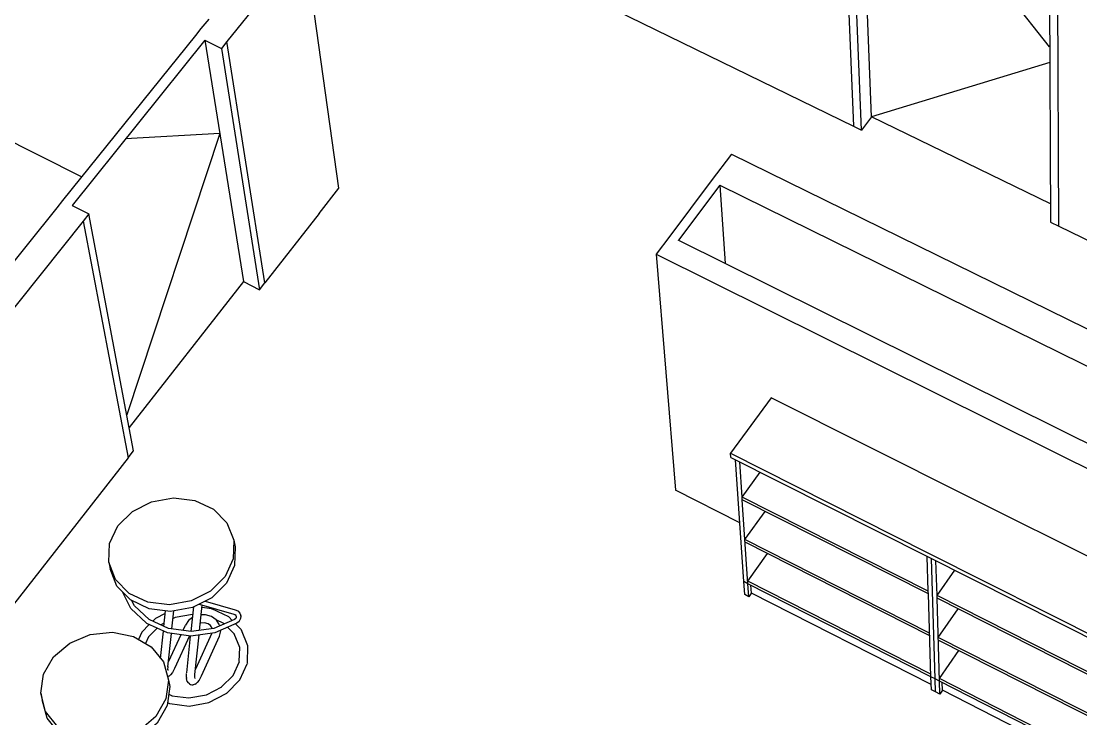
# Model space of a CAD drawing. Header units: millimetres. Extents: x 13967 to 26400, y -11617 to -3396.
# Drawn here: x 18620 to 20023, y -8078 to -7155 of the extents above; entities that cross this region are included whole.
import ezdxf

# ---------------------------------------------------------------- set-up
doc = ezdxf.new("R2010")
doc.units = ezdxf.units.MM
doc.header["$MEASUREMENT"] = 0
for name, color, linetype in [('NewA-Ee_25_10-M_WallsInternal', 7, 'Continuous'), ('NewA-Ee_40_20-M_GeneralFFAndEInternalFixed', 7, 'Continuous'), ('NewA-Ee_40_20-M_GeneralFFAndEInternalMovable', 7, 'Continuous')]:
    doc.layers.add(name, color=color, linetype=linetype)

# ---------------------------------------------------------------- blocks, each defined once
blk = doc.blocks.new('Section Elem_8_1', base_point=(20019, -7720.3))
at = {"layer": 'NewA-Ee_25_10-M_WallsInternal', "linetype": 'Continuous'}
for p, q in [((18906.3, -6896.3), (19722.1, -7294)), ((19993.8, -7426.4), (21119.4, -7975.2))]:
    blk.add_line(p, q, dxfattribs=at)
blk = doc.blocks.new('Section Elem_41_1', base_point=(20019, -7720.3))
at = {"layer": 'NewA-Ee_25_10-M_WallsInternal', "linetype": 'Continuous'}
for p, q in [((18933.9, -7070.9), (18877.7, -7140.7)), ((18968.2, -7087.8), (18892.6, -7182.1)), ((18868.4, -7152.3), (18858.2, -7165)), ((18667.4, -7402.1), (18520, -7585.1)), ((18702.1, -7419.7), (18530.6, -7633.5)), ((19014.7, -7409.4), (18942.8, -7501.4)), ((18495.7, -7615.4), (18565.3, -7923.5)), ((18495.7, -7615.4), (18530.6, -7633.5)), ((18598.8, -7941.1), (18530.6, -7633.5)), ((18761.6, -7733), (18598.8, -7941.1)), ((18565.3, -7923.5), (18598.8, -7941.1))]:
    blk.add_line(p, q, dxfattribs=at)
blk = doc.blocks.new('Section Elem_55_1', base_point=(20019, -7720.3))
at = {"layer": 'NewA-Ee_25_10-M_WallsInternal', "linetype": 'Continuous'}
for p, q in [((19560.5, -7330.9), (19533.8, -7366.5)), ((19560.5, -7330.9), (22237.3, -8645.8)), ((19545.2, -7372.1), (22201.6, -8681))]:
    blk.add_line(p, q, dxfattribs=at)
blk = doc.blocks.new('Section Elem_56_1', base_point=(20019, -7720.3))
at = {"layer": 'NewA-Ee_25_10-M_WallsInternal', "linetype": 'Continuous'}
blk.add_line((18700.1, -7361.3), (18523.9, -7272.1), dxfattribs=at)
blk = doc.blocks.new('Section Elem_57_1', base_point=(20019, -7720.3))
at = {"layer": 'NewA-Ee_25_10-M_WallsInternal', "linetype": 'Continuous'}
for p, q in [((19479, -7439.5), (19461, -7463.4)), ((19490.4, -7445.1), (22155.7, -8766.9)), ((19461, -7463.4), (19486.3, -7775.6)), ((19461, -7463.4), (22154.1, -8801.8)), ((19571.4, -7818.8), (19486.3, -7775.6))]:
    blk.add_line(p, q, dxfattribs=at)
blk = doc.blocks.new('Section Elem_59_1', base_point=(20019, -7720.3))
at = {"layer": 'NewA-Ee_25_10-M_WallsInternal', "linetype": 'Continuous'}
for p, q in [((19533.8, -7366.5), (19479, -7439.5)), ((19545.2, -7372.1), (19490.4, -7445.1)), ((19545.2, -7372.1), (19552.2, -7475.8)), ((19479, -7439.5), (19479, -7439.6)), ((19490.4, -7445.3), (19490.4, -7445.1))]:
    blk.add_line(p, q, dxfattribs=at)
blk = doc.blocks.new('Section Elem_65_1', base_point=(20019, -7720.3))
at = {"layer": 'NewA-Ee_25_10-M_WallsInternal', "linetype": 'Continuous'}
for p, q in [((19729.8, -6941.4), (19729.8, -6941.5)), ((19733.2, -6956.8), (19719.6, -6974.8)), ((19745.8, -7281.6), (19733.2, -6956.8)), ((19733.2, -6956.8), (19994.7, -7081.5)), ((19740.9, -6946.7), (19740.9, -6946.8)), ((19708.4, -6969.5), (19722.1, -7294)), ((19708.4, -6969.5), (19719.6, -6974.8)), ((19732.7, -7299.2), (19719.6, -6974.8)), ((19844.7, -6996.2), (19844.7, -6996.1)), ((19981.7, -7188.9), (19837, -7006.3)), ((19994.7, -7081.5), (19981.2, -7099.8)), ((19994.7, -7081.6), (19994.7, -7081.5)), ((20002.2, -7071.3), (20002.2, -7071.2)), ((20013.6, -7076.7), (20013.6, -7076.6)), ((19981.2, -7099.8), (19982.9, -7421.2)), ((19981.2, -7099.8), (19992.6, -7105.2)), ((19993.8, -7426.4), (19992.6, -7105.2)), ((19981.8, -7209.8), (19745.8, -7281.6)), ((19722.1, -7294), (19732.7, -7299.2)), ((19745.8, -7281.5), (19732.7, -7299.2)), ((19982.8, -7397), (19745.8, -7281.6)), ((19982.9, -7421.2), (19993.8, -7426.4)), ((19993.8, -7426.4), (19993.8, -7426.4))]:
    blk.add_line(p, q, dxfattribs=at)
at = {"layer": 'NewA-Ee_25_10-M_WallsInternal', "linetype": 'Continuous', "flags": 128}
blk.add_lwpolyline([(19729.8, -6941.4), (19740.9, -6946.7), (20002.2, -7071.2), (20013.6, -7076.6)], dxfattribs=at)
blk = doc.blocks.new('Section Elem_77_1', base_point=(20019, -7720.3))
at = {"layer": 'NewA-Ee_25_10-M_WallsInternal', "linetype": 'Continuous'}
for p, q in [((18858.2, -7165), (18858.2, -7165.1)), ((18863.1, -7180.4), (18687.5, -7398.9)), ((18850.8, -7174.3), (18850.8, -7174.2)), ((18863.1, -7180.4), (18914.6, -7499.8)), ((18863.1, -7180.4), (18885.2, -7191.3)), ((18892.6, -7182.1), (18885.2, -7191.3)), ((18942.8, -7501.4), (18892.6, -7182.1)), ((18885.2, -7191.3), (18935.7, -7510.5)), ((18745.7, -7304.7), (18745.7, -7304.7)), ((18883, -7303.7), (18758.2, -7311)), ((18883, -7303.7), (18759.9, -7675.9)), ((18675, -7392.5), (18675.1, -7392.6)), ((18667.4, -7402.1), (18667.4, -7402.2)), ((18687.5, -7398.9), (18687.5, -7399)), ((18687.5, -7398.9), (18709.7, -7410.1)), ((18709.7, -7410.1), (18702.1, -7419.7)), ((18702.1, -7419.7), (18761.6, -7733)), ((18768.9, -7723.7), (18709.7, -7410.1)), ((18914.6, -7499.8), (18763.1, -7693)), ((18914.6, -7499.8), (18914.5, -7499.7)), ((18914.6, -7499.8), (18935.7, -7510.5)), ((18935.7, -7510.5), (18942.8, -7501.4)), ((18942.7, -7501.4), (18942.8, -7501.4)), ((18761.6, -7733), (18768.9, -7723.7)), ((18761.5, -7733), (18761.6, -7733))]:
    blk.add_line(p, q, dxfattribs=at)
at = {"layer": 'NewA-Ee_25_10-M_WallsInternal', "linetype": 'Continuous', "flags": 128}
blk.add_lwpolyline([(18858.2, -7165), (18850.8, -7174.2), (18675, -7392.5), (18667.4, -7402.1)], dxfattribs=at)
blk = doc.blocks.new('Section Elem_110_1', base_point=(20019, -7720.3))
at = {"layer": 'NewA-Ee_25_10-M_WallsInternal', "linetype": 'Continuous'}
for p, q in [((19040.9, -7376), (18995.7, -7053.5)), ((19014.7, -7409.4), (19040.9, -7376))]:
    blk.add_line(p, q, dxfattribs=at)
blk = doc.blocks.new('Section Elem_124_1', base_point=(20019, -7720.3))
at = {"layer": 'NewA-Ee_40_20-M_GeneralFFAndEInternalFixed', "linetype": 'Continuous'}
for p, q in [((19612.9, -7653.7), (19559.3, -7726.9)), ((19872.6, -7783.7), (19612.9, -7653.7)), ((19559.3, -7726.9), (19819.7, -7858.1)), ((19559.7, -7732.3), (19559.3, -7726.9)), ((19559.7, -7732.3), (19819.9, -7863.5)), ((19576.8, -7896.7), (19565.7, -7735.4)), ((19574.6, -7784.9), (19571.4, -7738.2)), ((19574.6, -7784.9), (19598.6, -7752)), ((19821.1, -7909.5), (19574.6, -7784.9)), ((19574.8, -7788.5), (19574.6, -7784.9)), ((19872.6, -7783.8), (19872.6, -7783.7)), ((19821.2, -7913.1), (19574.8, -7788.5)), ((19582.3, -7899.5), (19574.8, -7788.5)), ((19578.4, -7841), (19605.3, -7803.9)), ((19822.8, -7964.9), (19578.4, -7841)), ((19822.9, -7968.4), (19578.6, -7844.5)), ((19582.1, -7896), (19608.4, -7859.6)), ((19821.1, -7909.5), (19819.7, -7863.4)), ((19819.9, -7863.5), (19820, -7863.4)), ((19576.8, -7896.7), (19576.8, -7896.6)), ((19582.3, -7899.5), (19576.8, -7896.7)), ((19578, -7913.9), (19576.8, -7896.7)), ((19824.5, -8019.4), (19582.1, -7896)), ((19582.4, -7899.4), (19582.3, -7899.5)), ((19824.6, -8022.8), (19582.3, -7899.5)), ((19583.5, -7916.7), (19582.3, -7899.5)), ((19586.9, -7911.9), (19586.2, -7901.5)), ((19821.2, -7913.1), (19821.1, -7909.5)), ((19583.5, -7916.7), (19578, -7913.9)), ((19587, -7911.8), (19583.5, -7916.7)), ((19824.9, -8033.1), (19586.9, -7911.9)), ((19824.6, -8022.8), (19821.2, -7913.1)), ((19822.9, -7964.8), (19822.8, -7964.9)), ((19823, -7968.3), (19822.9, -7968.4)), ((19824.5, -8019.3), (19824.5, -8019.4)), ((19824.6, -8022.8), (19824.6, -8022.7)), ((19830.2, -8025.6), (19824.6, -8022.8)), ((19825.1, -8039.8), (19824.6, -8022.8)), ((19830.3, -8025.6), (19830.2, -8025.6)), ((19830.7, -8042.6), (19825.1, -8039.8)), ((19830.8, -8042.5), (19830.7, -8042.6))]:
    blk.add_line(p, q, dxfattribs=at)
blk = doc.blocks.new('Section Elem_125_1', base_point=(20019, -7720.3))
at = {"layer": 'NewA-Ee_40_20-M_GeneralFFAndEInternalFixed', "linetype": 'Continuous'}
for p, q in [((20136.5, -7915.8), (19872.6, -7783.7)), ((19819.7, -7858.1), (20084.5, -7991.5)), ((19819.9, -7863.5), (20084.4, -7996.8)), ((19830.2, -8025.6), (19825.5, -7866.3)), ((19832.6, -7915.3), (19831.2, -7869.2)), ((19832.6, -7915.3), (19856.3, -7881.8)), ((20083.2, -8042), (19832.6, -7915.3)), ((19832.7, -7918.8), (19832.6, -7915.3)), ((20083.1, -8045.5), (19832.7, -7918.8)), ((19835.8, -8028.5), (19832.7, -7918.8)), ((20084.4, -7996.8), (20136.4, -7921.2)), ((20084.5, -7991.5), (20136.5, -7915.8)), ((20133.3, -8089.7), (20136.4, -7921.2)), ((20136.4, -7921.2), (20136.5, -7915.8)), ((19834.2, -7970.7), (19860.7, -7933)), ((20082.6, -8096.7), (19834.2, -7970.7)), ((20082.6, -8100.1), (19834.3, -7974.1)), ((19835.7, -8025.1), (19861.7, -7988.1)), ((20084.4, -7996.8), (20084.5, -7991.5)), ((20087.8, -8156.7), (20089.6, -7989.3)), ((20083.2, -8042), (20083.6, -7996.4)), ((19830.7, -8042.6), (19830.2, -8025.6)), ((19835.8, -8028.5), (19830.2, -8025.6)), ((20082.1, -8150.4), (19835.7, -8025.1)), ((19835.9, -8028.4), (19835.8, -8028.5)), ((20082, -8153.8), (19835.8, -8028.5)), ((19836.3, -8045.5), (19835.8, -8028.5)), ((19839.7, -8040.6), (19839.4, -8030.3)), ((19836.3, -8045.5), (19830.7, -8042.6)), ((19839.8, -8040.6), (19836.3, -8045.5)), ((20081.9, -8164), (19839.7, -8040.6)), ((20082, -8153.8), (20083.1, -8045.5)), ((20083.1, -8045.5), (20083.2, -8042)), ((20083.2, -8045.4), (20083.1, -8045.5)), ((20083.2, -8041.9), (20083.2, -8042)), ((20133.3, -8089.7), (20087.8, -8156.7)), ((20133, -8106.6), (20133.3, -8089.7)), ((20133.3, -8089.7), (20133.3, -8089.7)), ((20082.7, -8096.6), (20082.6, -8096.7)), ((20082.6, -8100), (20082.6, -8100.1)), ((20133, -8106.6), (20087.6, -8173.5)), ((20081.9, -8170.5), (20082, -8153.8)), ((20082, -8153.8), (20082.1, -8153.7)), ((20087.8, -8156.7), (20082, -8153.8)), ((20082.1, -8150.3), (20082.1, -8150.4)), ((20087.6, -8173.5), (20087.8, -8156.7)), ((20087.6, -8173.5), (20081.9, -8170.5))]:
    blk.add_line(p, q, dxfattribs=at)
blk = doc.blocks.new('Section Elem_148_1', base_point=(20019, -7720.3))
at = {"layer": 'NewA-Ee_40_20-M_GeneralFFAndEInternalMovable', "linetype": 'Continuous'}
for p, q in [((18767.4, -7803.9), (18792.9, -7791)), ((18792.9, -7791), (18821.6, -7786)), ((18821.6, -7786), (18850, -7789.4)), ((18850, -7789.4), (18874.6, -7800.9)), ((18748, -7823.1), (18767.4, -7803.9)), ((18874.6, -7800.9), (18892.6, -7819.2)), ((18737.1, -7846.4), (18748, -7823.1)), ((18892.6, -7819.2), (18901.8, -7841.9)), ((18736.1, -7870.9), (18737.1, -7846.4)), ((18901.8, -7841.9), (18901, -7866.5)), ((18901.8, -7841.9), (18903.3, -7850.8)), ((18903.3, -7850.8), (18902.5, -7875.3)), ((18901, -7866.5), (18890.3, -7889.9)), ((18745, -7893.8), (18736.1, -7870.9)), ((18736.1, -7870.9), (18737.8, -7879.8)), ((18746.8, -7902.7), (18737.8, -7879.8)), ((18902.5, -7875.3), (18891.9, -7898.7)), ((18763, -7912.3), (18745, -7893.8)), ((18890.3, -7889.9), (18871, -7909.3)), ((18764.7, -7921.1), (18746.8, -7902.7)), ((18765.2, -7932.4), (18754.3, -7910.3)), ((18871, -7909.3), (18845.3, -7922.4)), ((18891.9, -7898.7), (18872.5, -7918.1)), ((18787.8, -7923.9), (18763, -7912.3)), ((18789.5, -7932.8), (18764.7, -7921.1)), ((18770.2, -7929), (18766.7, -7922)), ((18816.4, -7927.5), (18787.8, -7923.9)), ((18845.3, -7922.4), (18816.4, -7927.5)), ((18872.5, -7918.1), (18846.9, -7931.2)), ((18863.6, -7922.7), (18903.5, -7934.1)), ((18786, -7951.9), (18765.2, -7932.4)), ((18789.5, -7947), (18770.2, -7929)), ((18818, -7936.3), (18789.5, -7932.8)), ((18810.9, -7939.1), (18797.8, -7945.8)), ((18809.1, -7956), (18811.3, -7935.5)), ((18846.9, -7931.2), (18818, -7936.3)), ((18819.8, -7959.4), (18822.3, -7935.5)), ((18845.2, -7962.8), (18848.6, -7930.3)), ((18855.8, -7926.7), (18901.8, -7939.8)), ((18856.3, -7961.3), (18859.9, -7927.8)), ((18872, -7932.7), (18859.6, -7931.2)), ((18872, -7932.7), (18872.5, -7932.8)), ((18895, -7943.4), (18872.5, -7932.8)), ((18903.6, -7934), (18906.9, -7935.6)), ((18907.2, -7935.9), (18906.9, -7935.6)), ((18907.2, -7935.9), (18909.7, -7938.6)), ((18909.7, -7938.6), (18910.9, -7941.8)), ((18789.8, -7953.7), (18779.8, -7963.7)), ((18786.4, -7952.2), (18786, -7951.9)), ((18813.7, -7964.6), (18786.4, -7952.2)), ((18815.4, -7958.8), (18789.4, -7947)), ((18789.4, -7947), (18789.5, -7947.1)), ((18797.4, -7946), (18794.3, -7949.2)), ((18797.8, -7945.8), (18797.4, -7946)), ((18809.6, -7951.7), (18805, -7954.1)), ((18824.1, -7944.4), (18821.2, -7945.8)), ((18847, -7940.3), (18824.1, -7944.4)), ((18841.8, -7948.2), (18837.5, -7954.4)), ((18847.1, -7944.3), (18841.8, -7948.2)), ((18847.6, -7940.4), (18847, -7940.3)), ((18858, -7951.6), (18857.3, -7951.8)), ((18862.9, -7951.5), (18858, -7951.6)), ((18864.3, -7940.7), (18858.5, -7940.8)), ((18867.6, -7952.8), (18862.9, -7951.5)), ((18872, -7942.9), (18864.3, -7940.7)), ((18870.7, -7955), (18867.6, -7952.8)), ((18878.1, -7947.2), (18872, -7942.9)), ((18902.7, -7946.7), (18875.1, -7958.7)), ((18905.8, -7951.9), (18876.7, -7964.5)), ((18878.1, -7947.2), (18878.8, -7947.7)), ((18888.5, -7952.2), (18878.4, -7947.4)), ((18882.8, -7953.9), (18878.8, -7947.7)), ((18889, -7952.7), (18888.5, -7952.2)), ((18899.6, -7948.1), (18895, -7943.4)), ((18901.9, -7939.8), (18903.5, -7940.6)), ((18904.2, -7945.4), (18902.7, -7946.7)), ((18903.3, -7940.4), (18904.5, -7941.6)), ((18903.3, -7940.4), (18903.4, -7940.4)), ((18904.2, -7945.4), (18904.1, -7945.5)), ((18911.4, -7960.1), (18904.1, -7952.6)), ((18904.8, -7944.3), (18904.2, -7945.4)), ((18904.5, -7941.6), (18904.9, -7942.9)), ((18904.9, -7942.6), (18904.8, -7944.3)), ((18904.9, -7942.6), (18905, -7942.7)), ((18908.7, -7949.4), (18905.8, -7951.9)), ((18908.7, -7949.4), (18908.9, -7949)), ((18910.6, -7945.8), (18908.9, -7949)), ((18910.9, -7942.4), (18910.6, -7945.8)), ((18910.9, -7942.4), (18910.9, -7941.8)), ((18779.8, -7963.7), (18775.4, -7973.2)), ((18800.2, -7958.4), (18788.9, -7969.8)), ((18804.7, -7998.4), (18808.5, -7962.2)), ((18844.9, -7968.9), (18813.7, -7964.6)), ((18814.5, -8009.5), (18819.1, -7965.4)), ((18831.5, -7967.1), (18815.2, -8002.7)), ((18845, -7962.9), (18815.4, -7958.8)), ((18837.2, -7954.7), (18834.1, -7961.4)), ((18876.7, -7964.5), (18844.9, -7968.9)), ((18875.1, -7958.7), (18845, -7962.9)), ((18850, -8019.7), (18855.7, -7967.4)), ((18872.4, -7965.1), (18850.8, -8012.5)), ((18872.8, -7958.2), (18870.6, -7954.8)), ((18873, -7959), (18872.7, -7957.3)), ((18882.6, -7969), (18884.3, -7961.9)), ((18882.8, -7953.9), (18883, -7954.9)), ((18883.1, -7955.2), (18883, -7954.9)), ((18884.3, -7961.9), (18884.1, -7961.3)), ((18902.5, -7966.4), (18893.5, -7957.2)), ((18909.5, -7983.8), (18902.3, -7965.8)), ((18911.4, -7960.1), (18911.8, -7960.9)), ((18920.3, -7981.9), (18911.8, -7960.9)), ((18788.9, -7969.8), (18784.8, -7978.7)), ((18842.8, -7968.6), (18823.1, -8011.8)), ((18839.3, -8017.7), (18844.5, -7968.8)), ((18882.4, -7969.4), (18858.5, -8021.9)), ((18919.6, -8004.5), (18920.3, -7981.9)), ((18908.9, -8002.5), (18909.5, -7983.8)), ((18814.5, -8013.4), (18814.6, -8009)), ((18900.6, -8020.8), (18909, -8002.3)), ((18909.7, -8026.9), (18919.4, -8005.4)), ((18919.6, -8004.5), (18919.4, -8005.4)), ((18815, -8022.1), (18813.9, -8022.6)), ((18814.8, -8014.6), (18814.5, -8013.2)), ((18815, -8014.1), (18814.6, -8013.8)), ((18815, -8022.1), (18816.5, -8021.4)), ((18816.5, -8021.4), (18817.7, -8020.1)), ((18820.3, -8016.9), (18817.7, -8020.1)), ((18823.1, -8011.8), (18820.3, -8016.9)), ((18839, -8023.6), (18839.2, -8018.2)), ((18839, -8023.6), (18839.2, -8025)), ((18850, -8023.6), (18850.1, -8019.2)), ((18850.3, -8024.8), (18850, -8023.4)), ((18850, -8023.6), (18850, -8023.5)), ((18850.4, -8024.3), (18850.1, -8024)), ((18858.5, -8021.9), (18855.8, -8027)), ((18885.4, -8036.2), (18900.6, -8020.8)), ((18840.1, -8028.9), (18839.2, -8025)), ((18840.1, -8028.9), (18841, -8030.4)), ((18842.8, -8031.9), (18841, -8030.4)), ((18842.8, -8031.9), (18844.3, -8033)), ((18844.3, -8033), (18846.1, -8033.5)), ((18846.1, -8033.5), (18847.9, -8033.4)), ((18850.5, -8032.3), (18847.9, -8033.4)), ((18850.4, -8024.3), (18850.4, -8024.2)), ((18850.5, -8032.3), (18852, -8031.5)), ((18852, -8031.5), (18853.2, -8030.3)), ((18855.8, -8027), (18853.2, -8030.3)), ((18865.4, -8046.5), (18885.8, -8036)), ((18885.8, -8036), (18885.8, -8036)), ((18892.1, -8044.7), (18909.7, -8026.9)), ((18815.5, -8045.7), (18820, -8047.8)), ((18819.5, -8047.8), (18842.3, -8050.6)), ((18819.6, -8047.8), (18819.5, -8047.8)), ((18842.3, -8050.6), (18865.4, -8046.5)), ((18868.7, -8056.8), (18891.7, -8045)), ((18892.1, -8044.7), (18891.7, -8045)), ((18813.9, -8056.9), (18816.6, -8058.1)), ((18816.6, -8058.1), (18817.1, -8058.2)), ((18817.1, -8058.2), (18842.7, -8061.4)), ((18842.7, -8061.4), (18868.7, -8056.8))]:
    blk.add_line(p, q, dxfattribs=at)
blk = doc.blocks.new('Section Elem_149_1', base_point=(20019, -7720.3))
at = {"layer": 'NewA-Ee_40_20-M_GeneralFFAndEInternalMovable', "linetype": 'Continuous'}
for p, q in [((18684.6, -7978.1), (18711.6, -7966.8)), ((18711.6, -7966.8), (18740.9, -7963.8)), ((18740.9, -7963.8), (18768.9, -7969.4)), ((18663.1, -7996.3), (18684.6, -7978.1)), ((18768.9, -7969.4), (18792.3, -7983)), ((18792.3, -7983), (18808.4, -8003)), ((18649.7, -8019.4), (18663.1, -7996.3)), ((18808.4, -8003), (18815.2, -8027)), ((18646, -8044.5), (18649.7, -8019.4)), ((18815.2, -8027), (18811.7, -8052.1)), ((18816.8, -8035.7), (18813.4, -8060.8)), ((18815.2, -8027), (18816.8, -8035.7)), ((18652.5, -8068.6), (18646, -8044.5)), ((18646, -8044.5), (18647.9, -8053.2)), ((18654.4, -8077.3), (18647.9, -8053.2)), ((18811.7, -8052.1), (18798.5, -8075.3)), ((18813.4, -8060.8), (18800.1, -8084)), ((18668.5, -8088.8), (18652.5, -8068.6)), ((18670.4, -8097.5), (18654.4, -8077.3)), ((18798.5, -8075.3), (18777, -8093.8)), ((18692.1, -8102.6), (18668.5, -8088.8)), ((18777, -8093.8), (18749.8, -8105.3)), ((18800.1, -8084), (18778.7, -8102.5)), ((18693.9, -8111.3), (18670.4, -8097.5)), ((18677, -8105.8), (18674.9, -8100.1)), ((18695.8, -8127.3), (18677, -8105.8)), ((18699.8, -8122.8), (18685.4, -8106.3)), ((18720.3, -8108.3), (18692.1, -8102.6)), ((18749.8, -8105.3), (18720.3, -8108.3)), ((18778.7, -8102.5), (18751.6, -8113.9)), ((18768.6, -8106.7), (18813.1, -8123.5)), ((18776.7, -8103.3), (18815.3, -8117.9)), ((18722.1, -8117), (18693.9, -8111.3)), ((18716.3, -8118.4), (18706.7, -8126.7)), ((18716.7, -8118.2), (18716.3, -8118.4)), ((18720.4, -8116.6), (18716.7, -8118.2)), ((18721.3, -8135), (18724, -8116.8)), ((18751.6, -8113.9), (18722.1, -8117)), ((18732, -8138.3), (18735.4, -8115.6)), ((18743.6, -8118.5), (18734.4, -8122.4)), ((18760.6, -8116.7), (18743.6, -8118.5)), ((18756.7, -8142.8), (18761.6, -8109.7)), ((18768, -8142), (18773, -8108.4)), ((18775.6, -8117.5), (18771.5, -8118.6)), ((18774.8, -8117.7), (18771.7, -8117.1)), ((18783.9, -8117.9), (18775.6, -8117.5)), ((18791.3, -8120.7), (18783.9, -8117.9)), ((18791.3, -8120.7), (18791.9, -8121.2)), ((18797.7, -8126.2), (18791.9, -8121.2)), ((18815.3, -8117.9), (18815.4, -8117.9)), ((18815.3, -8117.9), (18818.5, -8119.8)), ((18818.8, -8120), (18818.5, -8119.8)), ((18818.8, -8120), (18821, -8122.9)), ((18696.8, -8135.1), (18684.7, -8156.3)), ((18696.1, -8127.6), (18695.8, -8127.3)), ((18722.2, -8142.4), (18696.1, -8127.6)), ((18701.8, -8130.8), (18696.8, -8135.1)), ((18724.3, -8136.7), (18699.6, -8122.6)), ((18699.6, -8122.6), (18699.6, -8122.7)), ((18722.4, -8127.4), (18716.7, -8132.3)), ((18722.4, -8127.4), (18722.3, -8127.5)), ((18722.3, -8127.4), (18722.4, -8127.4)), ((18755.2, -8130.2), (18748.5, -8141.9)), ((18759.3, -8125.3), (18755.5, -8129.9)), ((18771.8, -8129.7), (18769.7, -8131)), ((18776.7, -8128.5), (18771.8, -8129.7)), ((18781.7, -8128.7), (18776.7, -8128.5)), ((18786, -8130.3), (18781.7, -8128.7)), ((18813.1, -8130.8), (18784.1, -8141)), ((18815.9, -8136.2), (18785.3, -8146.9)), ((18788.8, -8132.7), (18785.6, -8129.9)), ((18790.6, -8136.1), (18788.8, -8132.7)), ((18790.7, -8138.6), (18790.5, -8135.5)), ((18790.5, -8135.5), (18790.5, -8135.5)), ((18807.2, -8131.3), (18796.4, -8125.1)), ((18801.1, -8132.7), (18797.7, -8126.2)), ((18801.1, -8132.7), (18801.3, -8133.7)), ((18801.4, -8134.9), (18801.3, -8133.7)), ((18808.1, -8132.5), (18807.2, -8131.3)), ((18814.7, -8129.6), (18813.1, -8130.8)), ((18813.2, -8123.6), (18814.6, -8124.4)), ((18814.5, -8124.3), (18815.5, -8125.7)), ((18815.7, -8128), (18814.7, -8129.6)), ((18815.5, -8125.7), (18815.8, -8126.8)), ((18815.8, -8126.7), (18815.5, -8128.3)), ((18815.8, -8126.7), (18815.8, -8126.8)), ((18819, -8133.9), (18815.9, -8136.2)), ((18821, -8130.8), (18819, -8133.9)), ((18829, -8141.3), (18820.8, -8131.1)), ((18821, -8122.9), (18821.8, -8126.3)), ((18821, -8130.8), (18821.2, -8130.4)), ((18821.9, -8126.9), (18821.2, -8130.4)), ((18821.9, -8126.9), (18821.8, -8126.3)), ((18705.5, -8141.9), (18695, -8160.2)), ((18711.8, -8136.5), (18705.5, -8141.9)), ((18714.1, -8183.6), (18720.4, -8141.3)), ((18753, -8149.1), (18722.2, -8142.4)), ((18753.5, -8143), (18724.3, -8136.7)), ((18725.2, -8184.3), (18731.1, -8144.3)), ((18745.4, -8147.4), (18725.6, -8182.1)), ((18748.6, -8196.7), (18755.8, -8148.9)), ((18785.3, -8146.9), (18753, -8149.1)), ((18784.1, -8141), (18753.5, -8143)), ((18759.7, -8197.4), (18767.1, -8148.2)), ((18787.9, -8146), (18760.1, -8194.9)), ((18799.2, -8148.6), (18769.6, -8200.5)), ((18799.3, -8148.2), (18801.7, -8141.2)), ((18819.4, -8146.7), (18812.1, -8137.5)), ((18824.6, -8165.3), (18819.3, -8146.4)), ((18819.4, -8146.5), (18819.3, -8146.4)), ((18829, -8141.3), (18829.5, -8142.1)), ((18835.6, -8164.2), (18829.5, -8142.1)), ((18684.7, -8156.3), (18683.2, -8166.1)), ((18695, -8160.2), (18692.3, -8179.1)), ((18755.3, -8152.4), (18735.2, -8187.5)), ((18832.5, -8187.3), (18835.6, -8164.2)), ((18822.1, -8184.3), (18824.6, -8165.3)), ((18692.2, -8179.2), (18692.3, -8179.1)), ((18692.3, -8179.1), (18692.8, -8181)), ((18713.9, -8188.4), (18714.2, -8183.1)), ((18713.9, -8188.4), (18713.9, -8189.9)), ((18714.9, -8193.7), (18713.9, -8189.9)), ((18724.9, -8189.2), (18725.2, -8184.8)), ((18724.9, -8189.2), (18724.9, -8189.1)), ((18725.5, -8190.3), (18725, -8188.2)), ((18725.5, -8190.3), (18725.4, -8190.2)), ((18725.6, -8182.1), (18725.5, -8182.1)), ((18735.2, -8187.5), (18731.9, -8192.5)), ((18811.7, -8202.7), (18822.1, -8184.3)), ((18820.4, -8209.5), (18832.4, -8188.2)), ((18822.1, -8184.3), (18822.1, -8184.3)), ((18832.5, -8187.3), (18832.4, -8188.2)), ((18699.3, -8200.4), (18709.5, -8213.3)), ((18714.9, -8193.7), (18715.7, -8195.2)), ((18715.7, -8195.2), (18717, -8196.4)), ((18719.2, -8198), (18717, -8196.4)), ((18719.2, -8198), (18720.9, -8198.6)), ((18720.9, -8198.6), (18722.8, -8198.6)), ((18725.9, -8197.5), (18722.8, -8198.6)), ((18725.9, -8197.5), (18727.4, -8196.9)), ((18727.4, -8196.9), (18728.6, -8195.7)), ((18731.9, -8192.5), (18728.6, -8195.7)), ((18748.3, -8201.4), (18748.7, -8196.2)), ((18748.3, -8201.4), (18748.4, -8203)), ((18749.3, -8206.7), (18748.4, -8203)), ((18759.4, -8202.3), (18759.7, -8197.9)), ((18759.4, -8202.3), (18759.4, -8202.2)), ((18759.9, -8203.4), (18759.5, -8201.4)), ((18766.3, -8205.6), (18763.1, -8208.8)), ((18769.6, -8200.5), (18766.3, -8205.6)), ((18794.8, -8217.3), (18811.7, -8202.7)), ((18709.5, -8213.3), (18728, -8224.3)), ((18749.3, -8206.7), (18750.1, -8208.3)), ((18750.1, -8208.3), (18751.5, -8209.5)), ((18753.7, -8211.1), (18751.5, -8209.5)), ((18753.7, -8211.1), (18755.4, -8211.7)), ((18755.4, -8211.7), (18757.2, -8211.7)), ((18760.3, -8210.6), (18757.2, -8211.7)), ((18760.3, -8210.6), (18761.9, -8210)), ((18761.9, -8210), (18763.1, -8208.8)), ((18773.5, -8226.3), (18795.1, -8217.1)), ((18800.9, -8226.4), (18820.4, -8209.5)), ((18702.4, -8221.9), (18723.7, -8234.5)), ((18728, -8224.3), (18750.1, -8228.8)), ((18750, -8228.8), (18773.5, -8226.3)), ((18750, -8228.8), (18750, -8228.8)), ((18776.1, -8236.9), (18800.5, -8226.6)), ((18800.9, -8226.4), (18800.5, -8226.6)), ((18723.7, -8234.5), (18749.4, -8239.7)), ((18749.4, -8239.7), (18749.7, -8239.7)), ((18749.7, -8239.7), (18776.1, -8236.9))]:
    blk.add_line(p, q, dxfattribs=at)

msp = doc.modelspace()

# ---------------------------------------------------------------- block references
at = {"layer": 'NewA-Ee_25_10-M_WallsInternal', "lineweight": 0}
for name in ['Section Elem_8_1', 'Section Elem_55_1', 'Section Elem_56_1', 'Section Elem_65_1', 'Section Elem_110_1', 'Section Elem_41_1', 'Section Elem_77_1', 'Section Elem_59_1', 'Section Elem_57_1']:
    msp.add_blockref(name, (20019, -7720.3), dxfattribs=at)
at = {"layer": 'NewA-Ee_40_20-M_GeneralFFAndEInternalFixed', "lineweight": 0}
for name in ['Section Elem_124_1', 'Section Elem_125_1']:
    msp.add_blockref(name, (20019, -7720.3), dxfattribs=at)
at = {"layer": 'NewA-Ee_40_20-M_GeneralFFAndEInternalMovable', "lineweight": 0}
for name in ['Section Elem_148_1', 'Section Elem_149_1']:
    msp.add_blockref(name, (20019, -7720.3), dxfattribs=at)

doc.saveas('drawing.dxf')
